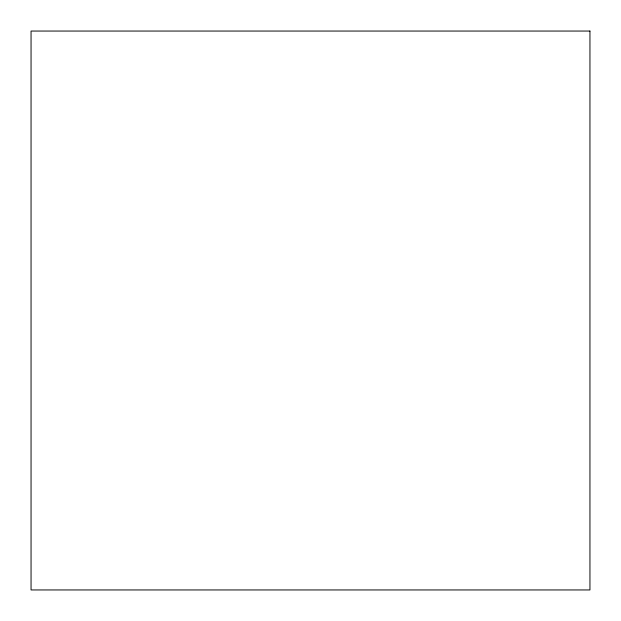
<?xml version="1.0" encoding="UTF-8"?>
<svg xmlns="http://www.w3.org/2000/svg" width="621" height="621" viewBox="0 0 621 621"><rect width="100%" height="100%" fill="white"/><g stroke="black" fill="none" stroke-linecap="round" stroke-linejoin="round"><path stroke-width="0.93" d="M589.95 31.05L31.05 31.05L31.05 589.95L589.95 589.95L589.95 31.05"/></g></svg>
